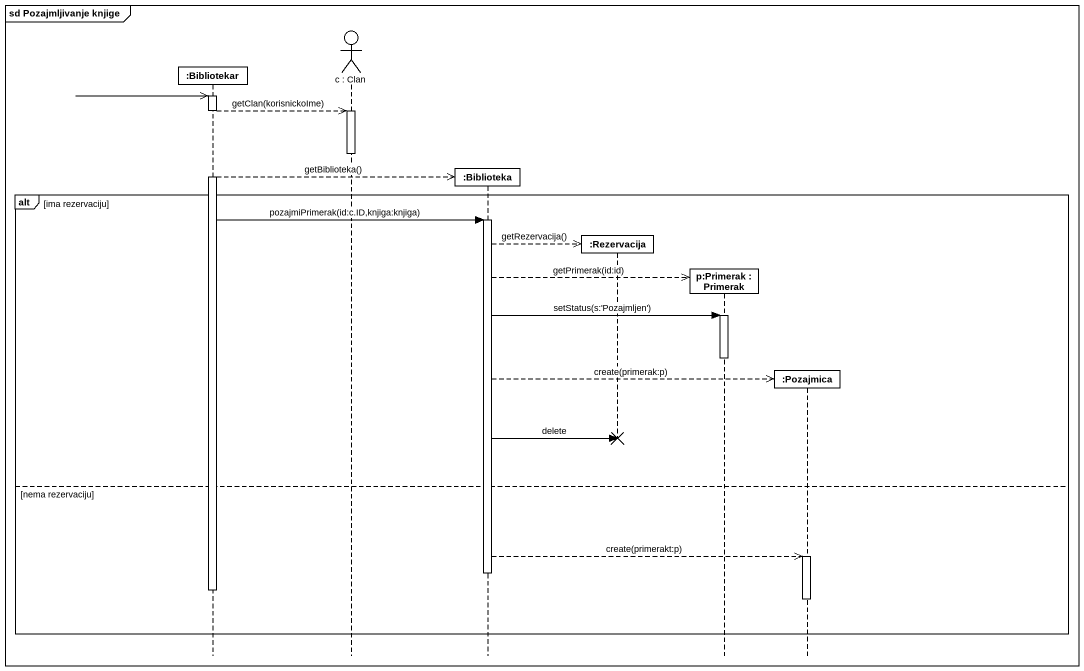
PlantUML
@startuml
mainframe sd Pozajmljivanje knjige
hide footbox
participant ":Bibliotekar" as Bibliotekar
actor "c : Clan" as c
participant ":Biblioteka" as Biblioteka
participant ":Rezervacija" as Rezervacija
participant "p:Primerak : Primerak" as p_Primerak
participant ":Pozajmica" as Pozajmica

Bibliotekar ->> Bibliotekar
activate Bibliotekar
Bibliotekar -->> c : getClan(korisnickoIme)
activate c
deactivate c
Bibliotekar -->> Biblioteka ** : getBiblioteka()
alt ima rezervaciju
  Bibliotekar -> Biblioteka : pozajmiPrimerak(id:c.ID,knjiga:knjiga)
  activate Biblioteka
  Biblioteka -->> Rezervacija ** : getRezervacija()
  Biblioteka -->> p_Primerak ** : getPrimerak(id:id)
  Biblioteka -> p_Primerak : setStatus(s:'Pozajmljen')
  activate p_Primerak
  deactivate p_Primerak
  Biblioteka -->> Pozajmica ** : create(primerak:p)
  Biblioteka -> Rezervacija !! : delete
else nema rezervaciju
  Biblioteka -->> Pozajmica : create(primerakt:p)
  activate Pozajmica
  deactivate Biblioteka
  deactivate Bibliotekar
  deactivate Pozajmica
end
@enduml
